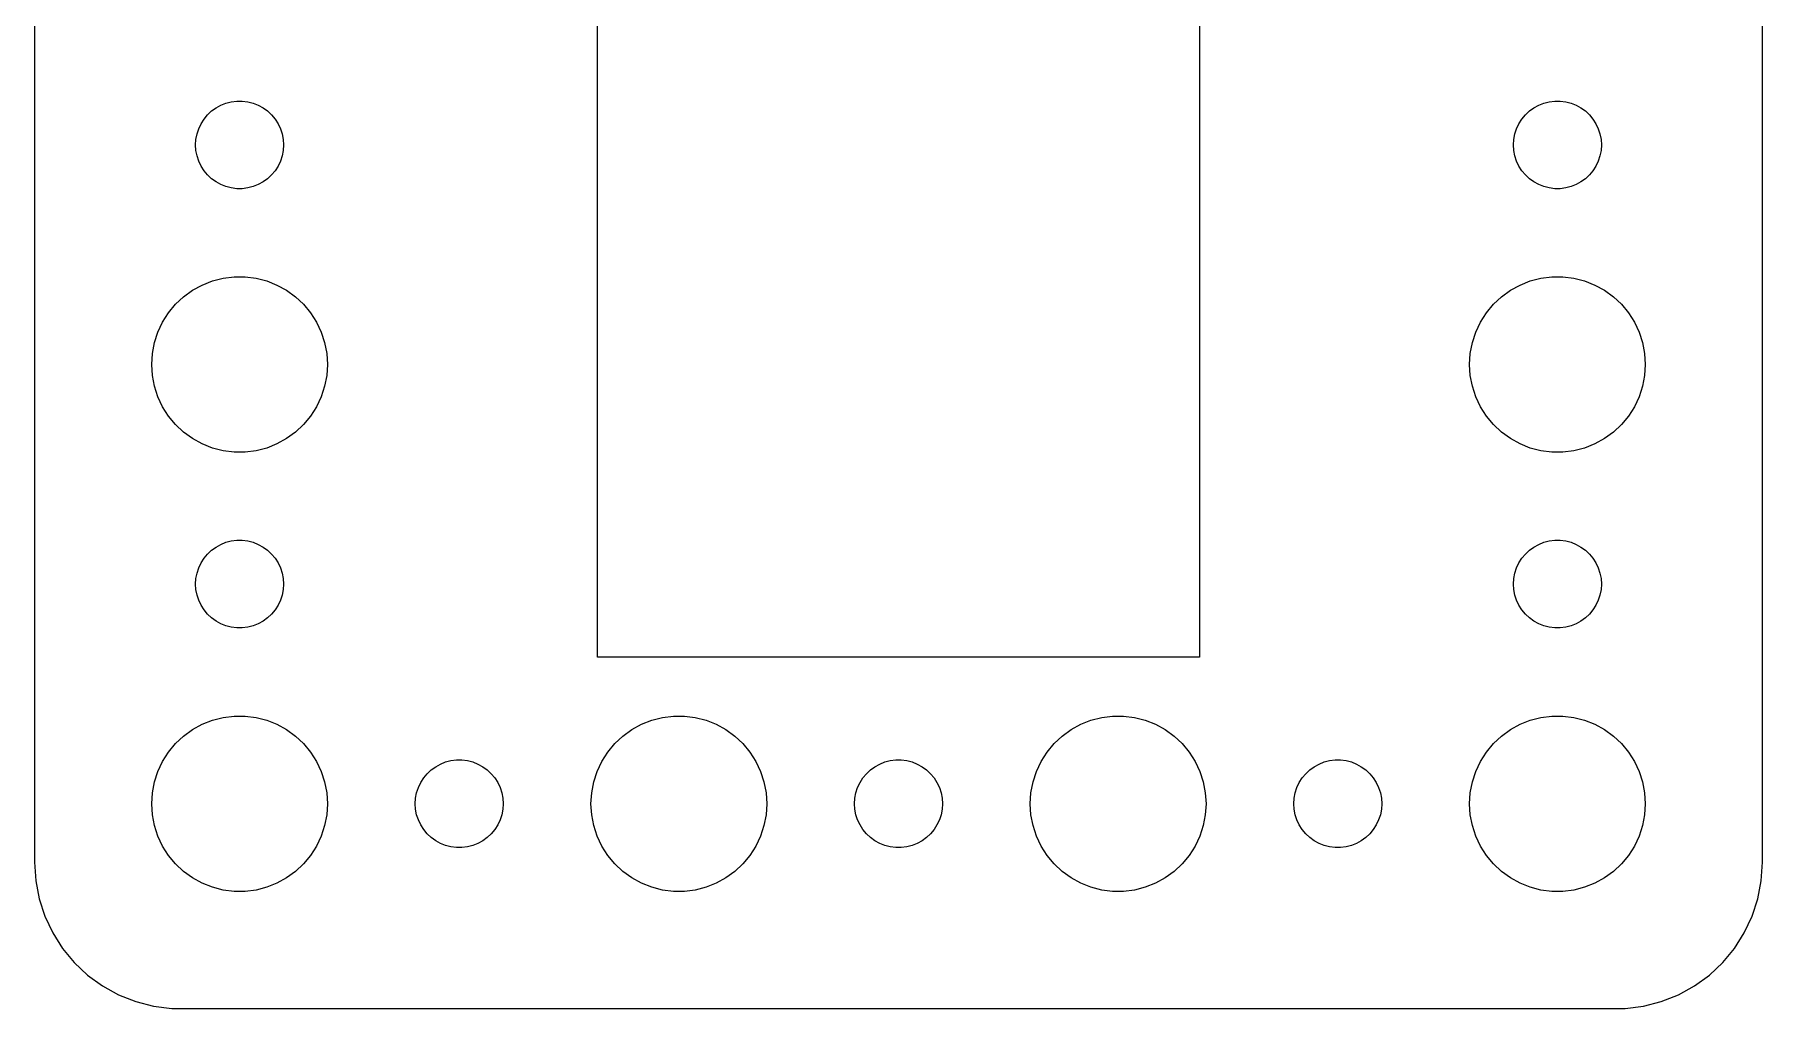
# Model space of a CAD drawing. Header units: metres. Extents: x -30 to 30, y 383 to 793.
# Drawn here: x -29.5 to 29.5, y 467 to 500.3 of the extents above; entities that cross this region are included whole.
import ezdxf

# ---------------------------------------------------------------- set-up
doc = ezdxf.new("R2010")
doc.units = ezdxf.units.M

msp = doc.modelspace()

# ---------------------------------------------------------------- linework, layer by layer
for p, q in [((-10.2748, 479), (-10.2748, 540.99)), ((10.2748, 540.99), (10.2748, 479)), ((-29.5, 536), (-29.5, 472)), ((29.5, 472), (29.5, 536)), ((-22.9635, 497.927), (-22.7811, 497.973)), ((-22.7811, 497.973), (-22.5942, 497.997)), ((-22.5942, 497.997), (-22.4058, 497.997)), ((-22.4058, 497.997), (-22.2189, 497.973)), ((-22.2189, 497.973), (-22.0365, 497.927)), ((22.0365, 497.927), (22.2189, 497.973)), ((22.2189, 497.973), (22.4058, 497.997)), ((22.4058, 497.997), (22.5942, 497.997)), ((22.5942, 497.997), (22.7811, 497.973)), ((22.7811, 497.973), (22.9635, 497.927)), ((-23.8145, 497.223), (-23.7135, 497.382)), ((-23.7135, 497.382), (-23.5934, 497.527)), ((-23.5934, 497.527), (-23.4561, 497.656)), ((-23.4561, 497.656), (-23.3037, 497.766)), ((-23.3037, 497.766), (-23.1387, 497.857)), ((-23.1387, 497.857), (-22.9635, 497.927)), ((-22.0365, 497.927), (-21.8613, 497.857)), ((-21.8613, 497.857), (-21.6963, 497.766)), ((-21.6963, 497.766), (-21.5439, 497.656)), ((-21.5439, 497.656), (-21.4065, 497.527)), ((-21.4065, 497.527), (-21.2865, 497.382)), ((-21.2865, 497.382), (-21.1855, 497.223)), ((21.1855, 497.223), (21.2865, 497.382)), ((21.2865, 497.382), (21.4065, 497.527)), ((21.4065, 497.527), (21.5439, 497.656)), ((21.5439, 497.656), (21.6963, 497.766)), ((21.6963, 497.766), (21.8613, 497.857)), ((21.8613, 497.857), (22.0365, 497.927)), ((22.9635, 497.927), (23.1387, 497.857)), ((23.1387, 497.857), (23.3037, 497.766)), ((23.3037, 497.766), (23.4561, 497.656)), ((23.4561, 497.656), (23.5934, 497.527)), ((23.5934, 497.527), (23.7135, 497.382)), ((23.7135, 497.382), (23.8145, 497.223)), ((-23.9882, 496.688), (-23.9529, 496.873)), ((-23.9529, 496.873), (-23.8947, 497.052)), ((-23.8947, 497.052), (-23.8145, 497.223)), ((-21.1855, 497.223), (-21.1053, 497.052)), ((-21.1053, 497.052), (-21.0471, 496.873)), ((-21.0471, 496.873), (-21.0118, 496.688)), ((21.0118, 496.688), (21.0471, 496.873)), ((21.0471, 496.873), (21.1053, 497.052)), ((21.1053, 497.052), (21.1855, 497.223)), ((23.8145, 497.223), (23.8947, 497.052)), ((23.8947, 497.052), (23.9529, 496.873)), ((23.9529, 496.873), (23.9882, 496.688)), ((-24, 496.5), (-23.9882, 496.688)), ((-23.9882, 496.312), (-24, 496.5)), ((-23.9529, 496.127), (-23.9882, 496.312)), ((-21.0118, 496.312), (-21.0471, 496.127)), ((-21.0118, 496.688), (-21, 496.5)), ((-21, 496.5), (-21.0118, 496.312)), ((21, 496.5), (21.0118, 496.688)), ((21.0118, 496.312), (21, 496.5)), ((21.0471, 496.127), (21.0118, 496.312)), ((23.9882, 496.312), (23.9529, 496.127)), ((23.9882, 496.688), (24, 496.5)), ((24, 496.5), (23.9882, 496.312)), ((-23.8947, 495.948), (-23.9529, 496.127)), ((-23.8145, 495.777), (-23.8947, 495.948)), ((-23.7135, 495.618), (-23.8145, 495.777)), ((-23.5934, 495.473), (-23.7135, 495.618)), ((-21.2865, 495.618), (-21.4065, 495.473)), ((-21.1855, 495.777), (-21.2865, 495.618)), ((-21.1053, 495.948), (-21.1855, 495.777)), ((-21.0471, 496.127), (-21.1053, 495.948)), ((21.1053, 495.948), (21.0471, 496.127)), ((21.1855, 495.777), (21.1053, 495.948)), ((21.2865, 495.618), (21.1855, 495.777)), ((21.4065, 495.473), (21.2865, 495.618)), ((23.7135, 495.618), (23.5934, 495.473)), ((23.8145, 495.777), (23.7135, 495.618)), ((23.8947, 495.948), (23.8145, 495.777)), ((23.9529, 496.127), (23.8947, 495.948)), ((-23.4561, 495.344), (-23.5934, 495.473)), ((-23.3037, 495.234), (-23.4561, 495.344)), ((-23.1387, 495.143), (-23.3037, 495.234)), ((-22.9635, 495.073), (-23.1387, 495.143)), ((-22.7811, 495.027), (-22.9635, 495.073)), ((-22.5942, 495.003), (-22.7811, 495.027)), ((-22.2189, 495.027), (-22.4058, 495.003)), ((-22.0365, 495.073), (-22.2189, 495.027)), ((-21.8613, 495.143), (-22.0365, 495.073)), ((-21.6963, 495.234), (-21.8613, 495.143)), ((-21.5439, 495.344), (-21.6963, 495.234)), ((-21.4065, 495.473), (-21.5439, 495.344)), ((21.5439, 495.344), (21.4065, 495.473)), ((21.6963, 495.234), (21.5439, 495.344)), ((21.8613, 495.143), (21.6963, 495.234)), ((22.0365, 495.073), (21.8613, 495.143)), ((22.2189, 495.027), (22.0365, 495.073)), ((22.4058, 495.003), (22.2189, 495.027)), ((22.7811, 495.027), (22.5942, 495.003)), ((22.9635, 495.073), (22.7811, 495.027)), ((23.1387, 495.143), (22.9635, 495.073)), ((23.3037, 495.234), (23.1387, 495.143)), ((23.4561, 495.344), (23.3037, 495.234)), ((23.5934, 495.473), (23.4561, 495.344)), ((-22.4058, 495.003), (-22.5942, 495.003)), ((22.5942, 495.003), (22.4058, 495.003)), ((-24.4123, 491.312), (-24.1075, 491.533)), ((-24.1075, 491.533), (-23.7773, 491.714)), ((-23.7773, 491.714), (-23.427, 491.853)), ((-23.427, 491.853), (-23.0621, 491.947)), ((-23.0621, 491.947), (-22.6884, 491.994)), ((-22.6884, 491.994), (-22.3116, 491.994)), ((-22.3116, 491.994), (-21.9379, 491.947)), ((-21.9379, 491.947), (-21.5729, 491.853)), ((-21.5729, 491.853), (-21.2227, 491.714)), ((-21.2227, 491.714), (-20.8925, 491.533)), ((-20.8925, 491.533), (-20.5877, 491.312)), ((20.5877, 491.312), (20.8925, 491.533)), ((20.8925, 491.533), (21.2227, 491.714)), ((21.2227, 491.714), (21.5729, 491.853)), ((21.5729, 491.853), (21.9379, 491.947)), ((21.9379, 491.947), (22.3116, 491.994)), ((22.3116, 491.994), (22.6884, 491.994)), ((22.6884, 491.994), (23.0621, 491.947)), ((23.0621, 491.947), (23.427, 491.853)), ((23.427, 491.853), (23.7773, 491.714)), ((23.7773, 491.714), (24.1075, 491.533)), ((24.1075, 491.533), (24.4123, 491.312)), ((-24.927, 490.763), (-24.6869, 491.054)), ((-24.6869, 491.054), (-24.4123, 491.312)), ((-20.5877, 491.312), (-20.3131, 491.054)), ((-20.3131, 491.054), (-20.0729, 490.763)), ((20.0729, 490.763), (20.3131, 491.054)), ((20.3131, 491.054), (20.5877, 491.312)), ((24.4123, 491.312), (24.6869, 491.054)), ((24.6869, 491.054), (24.927, 490.763)), ((-25.2893, 490.104), (-25.1289, 490.445)), ((-25.1289, 490.445), (-24.927, 490.763)), ((-20.0729, 490.763), (-19.8711, 490.445)), ((-19.8711, 490.445), (-19.7107, 490.104)), ((19.7107, 490.104), (19.8711, 490.445)), ((19.8711, 490.445), (20.0729, 490.763)), ((24.927, 490.763), (25.1289, 490.445)), ((25.1289, 490.445), (25.2893, 490.104)), ((-25.4763, 489.376), (-25.4057, 489.746)), ((-25.4057, 489.746), (-25.2893, 490.104)), ((-19.7107, 490.104), (-19.5942, 489.746)), ((-19.5942, 489.746), (-19.5237, 489.376)), ((19.5237, 489.376), (19.5942, 489.746)), ((19.5942, 489.746), (19.7107, 490.104)), ((25.2893, 490.104), (25.4057, 489.746)), ((25.4057, 489.746), (25.4763, 489.376)), ((-25.5, 489), (-25.4763, 489.376)), ((-19.5237, 489.376), (-19.5, 489)), ((19.5, 489), (19.5237, 489.376)), ((25.4763, 489.376), (25.5, 489)), ((-25.4763, 488.624), (-25.5, 489)), ((-25.4057, 488.254), (-25.4763, 488.624)), ((-19.5237, 488.624), (-19.5942, 488.254)), ((-19.5, 489), (-19.5237, 488.624)), ((19.5237, 488.624), (19.5, 489)), ((19.5942, 488.254), (19.5237, 488.624)), ((25.4763, 488.624), (25.4057, 488.254)), ((25.5, 489), (25.4763, 488.624)), ((-25.2893, 487.896), (-25.4057, 488.254)), ((-19.5942, 488.254), (-19.7107, 487.896)), ((19.7107, 487.896), (19.5942, 488.254)), ((25.4057, 488.254), (25.2893, 487.896)), ((-25.1289, 487.555), (-25.2893, 487.896)), ((-24.927, 487.237), (-25.1289, 487.555)), ((-19.8711, 487.555), (-20.0729, 487.237)), ((-19.7107, 487.896), (-19.8711, 487.555)), ((19.8711, 487.555), (19.7107, 487.896)), ((20.0729, 487.237), (19.8711, 487.555)), ((25.1289, 487.555), (24.927, 487.237)), ((25.2893, 487.896), (25.1289, 487.555)), ((-24.6869, 486.946), (-24.927, 487.237)), ((-24.4123, 486.688), (-24.6869, 486.946)), ((-20.3131, 486.946), (-20.5877, 486.688)), ((-20.0729, 487.237), (-20.3131, 486.946)), ((20.3131, 486.946), (20.0729, 487.237)), ((20.5877, 486.688), (20.3131, 486.946)), ((24.6869, 486.946), (24.4123, 486.688)), ((24.927, 487.237), (24.6869, 486.946)), ((-24.1075, 486.467), (-24.4123, 486.688)), ((-23.7773, 486.286), (-24.1075, 486.467)), ((-23.427, 486.147), (-23.7773, 486.286)), ((-21.2227, 486.286), (-21.5729, 486.147)), ((-20.8925, 486.467), (-21.2227, 486.286)), ((-20.5877, 486.688), (-20.8925, 486.467)), ((20.8925, 486.467), (20.5877, 486.688)), ((21.2227, 486.286), (20.8925, 486.467)), ((21.5729, 486.147), (21.2227, 486.286)), ((23.7773, 486.286), (23.427, 486.147)), ((24.1075, 486.467), (23.7773, 486.286)), ((24.4123, 486.688), (24.1075, 486.467)), ((-23.0621, 486.053), (-23.427, 486.147)), ((-22.6884, 486.006), (-23.0621, 486.053)), ((-22.3116, 486.006), (-22.6884, 486.006)), ((-21.9379, 486.053), (-22.3116, 486.006)), ((-21.5729, 486.147), (-21.9379, 486.053)), ((21.9379, 486.053), (21.5729, 486.147)), ((22.3116, 486.006), (21.9379, 486.053)), ((22.6884, 486.006), (22.3116, 486.006)), ((23.0621, 486.053), (22.6884, 486.006)), ((23.427, 486.147), (23.0621, 486.053)), ((-23.5934, 482.527), (-23.4561, 482.656)), ((-23.4561, 482.656), (-23.3037, 482.766)), ((-23.3037, 482.766), (-23.1387, 482.857)), ((-23.1387, 482.857), (-22.9635, 482.927)), ((-22.9635, 482.927), (-22.7811, 482.973)), ((-22.7811, 482.973), (-22.5942, 482.997)), ((-22.5942, 482.997), (-22.4058, 482.997)), ((-22.4058, 482.997), (-22.2189, 482.973)), ((-22.2189, 482.973), (-22.0365, 482.927)), ((-22.0365, 482.927), (-21.8613, 482.857)), ((-21.8613, 482.857), (-21.6963, 482.766)), ((-21.6963, 482.766), (-21.5439, 482.656)), ((-21.5439, 482.656), (-21.4065, 482.527)), ((21.4065, 482.527), (21.5439, 482.656)), ((21.5439, 482.656), (21.6963, 482.766)), ((21.6963, 482.766), (21.8613, 482.857)), ((21.8613, 482.857), (22.0365, 482.927)), ((22.0365, 482.927), (22.2189, 482.973)), ((22.2189, 482.973), (22.4058, 482.997)), ((22.4058, 482.997), (22.5942, 482.997)), ((22.5942, 482.997), (22.7811, 482.973)), ((22.7811, 482.973), (22.9635, 482.927)), ((22.9635, 482.927), (23.1387, 482.857)), ((23.1387, 482.857), (23.3037, 482.766)), ((23.3037, 482.766), (23.4561, 482.656)), ((23.4561, 482.656), (23.5934, 482.527)), ((-23.9529, 481.873), (-23.8947, 482.052)), ((-23.8947, 482.052), (-23.8145, 482.223)), ((-23.8145, 482.223), (-23.7135, 482.382)), ((-23.7135, 482.382), (-23.5934, 482.527)), ((-21.4065, 482.527), (-21.2865, 482.382)), ((-21.2865, 482.382), (-21.1855, 482.223)), ((-21.1855, 482.223), (-21.1053, 482.052)), ((-21.1053, 482.052), (-21.0471, 481.873)), ((21.0471, 481.873), (21.1053, 482.052)), ((21.1053, 482.052), (21.1855, 482.223)), ((21.1855, 482.223), (21.2865, 482.382)), ((21.2865, 482.382), (21.4065, 482.527)), ((23.5934, 482.527), (23.7135, 482.382)), ((23.7135, 482.382), (23.8145, 482.223)), ((23.8145, 482.223), (23.8947, 482.052)), ((23.8947, 482.052), (23.9529, 481.873)), ((-24, 481.5), (-23.9882, 481.688)), ((-23.9882, 481.312), (-24, 481.5)), ((-23.9882, 481.688), (-23.9529, 481.873)), ((-21.0471, 481.873), (-21.0118, 481.688)), ((-21.0118, 481.688), (-21, 481.5)), ((-21, 481.5), (-21.0118, 481.312)), ((21, 481.5), (21.0118, 481.688)), ((21.0118, 481.312), (21, 481.5)), ((21.0118, 481.688), (21.0471, 481.873)), ((23.9529, 481.873), (23.9882, 481.688)), ((23.9882, 481.688), (24, 481.5)), ((24, 481.5), (23.9882, 481.312)), ((-23.9529, 481.127), (-23.9882, 481.312)), ((-23.8947, 480.948), (-23.9529, 481.127)), ((-23.8145, 480.777), (-23.8947, 480.948)), ((-21.1053, 480.948), (-21.1855, 480.777)), ((-21.0471, 481.127), (-21.1053, 480.948)), ((-21.0118, 481.312), (-21.0471, 481.127)), ((21.0471, 481.127), (21.0118, 481.312)), ((21.1053, 480.948), (21.0471, 481.127)), ((21.1855, 480.777), (21.1053, 480.948)), ((23.8947, 480.948), (23.8145, 480.777)), ((23.9529, 481.127), (23.8947, 480.948)), ((23.9882, 481.312), (23.9529, 481.127)), ((-23.7135, 480.618), (-23.8145, 480.777)), ((-23.5934, 480.473), (-23.7135, 480.618)), ((-23.4561, 480.344), (-23.5934, 480.473)), ((-23.3037, 480.234), (-23.4561, 480.344)), ((-21.5439, 480.344), (-21.6963, 480.234)), ((-21.4065, 480.473), (-21.5439, 480.344)), ((-21.2865, 480.618), (-21.4065, 480.473)), ((-21.1855, 480.777), (-21.2865, 480.618)), ((21.2865, 480.618), (21.1855, 480.777)), ((21.4065, 480.473), (21.2865, 480.618)), ((21.5439, 480.344), (21.4065, 480.473)), ((21.6963, 480.234), (21.5439, 480.344)), ((23.4561, 480.344), (23.3037, 480.234)), ((23.5934, 480.473), (23.4561, 480.344)), ((23.7135, 480.618), (23.5934, 480.473)), ((23.8145, 480.777), (23.7135, 480.618)), ((-23.1387, 480.143), (-23.3037, 480.234)), ((-22.9635, 480.073), (-23.1387, 480.143)), ((-22.7811, 480.027), (-22.9635, 480.073)), ((-22.5942, 480.003), (-22.7811, 480.027)), ((-22.4058, 480.003), (-22.5942, 480.003)), ((-22.2189, 480.027), (-22.4058, 480.003)), ((-22.0365, 480.073), (-22.2189, 480.027)), ((-21.8613, 480.143), (-22.0365, 480.073)), ((-21.6963, 480.234), (-21.8613, 480.143)), ((21.8613, 480.143), (21.6963, 480.234)), ((22.0365, 480.073), (21.8613, 480.143)), ((22.2189, 480.027), (22.0365, 480.073)), ((22.4058, 480.003), (22.2189, 480.027)), ((22.5942, 480.003), (22.4058, 480.003)), ((22.7811, 480.027), (22.5942, 480.003)), ((22.9635, 480.073), (22.7811, 480.027)), ((23.1387, 480.143), (22.9635, 480.073)), ((23.3037, 480.234), (23.1387, 480.143)), ((10.2748, 479), (-10.2748, 479)), ((-23.7773, 476.714), (-23.427, 476.853)), ((-23.427, 476.853), (-23.0621, 476.947)), ((-23.0621, 476.947), (-22.6884, 476.994)), ((-22.6884, 476.994), (-22.3116, 476.994)), ((-22.3116, 476.994), (-21.9379, 476.947)), ((-21.9379, 476.947), (-21.5729, 476.853)), ((-21.5729, 476.853), (-21.2227, 476.714)), ((-8.77733, 476.714), (-8.42705, 476.853)), ((-8.42705, 476.853), (-8.06213, 476.947)), ((-8.06213, 476.947), (-7.68837, 476.994)), ((-7.68837, 476.994), (-7.31161, 476.994)), ((-7.31161, 476.994), (-6.93785, 476.947)), ((-6.93785, 476.947), (-6.57294, 476.853)), ((-6.57294, 476.853), (-6.22266, 476.714)), ((6.22266, 476.714), (6.57294, 476.853)), ((6.57294, 476.853), (6.93785, 476.947)), ((6.93785, 476.947), (7.31161, 476.994)), ((7.31161, 476.994), (7.68837, 476.994)), ((7.68837, 476.994), (8.06213, 476.947)), ((8.06213, 476.947), (8.42705, 476.853)), ((8.42705, 476.853), (8.77733, 476.714)), ((21.2227, 476.714), (21.5729, 476.853)), ((21.5729, 476.853), (21.9379, 476.947)), ((21.9379, 476.947), (22.3116, 476.994)), ((22.3116, 476.994), (22.6884, 476.994)), ((22.6884, 476.994), (23.0621, 476.947)), ((23.0621, 476.947), (23.427, 476.853)), ((23.427, 476.853), (23.7773, 476.714)), ((-24.6869, 476.054), (-24.4123, 476.312)), ((-24.4123, 476.312), (-24.1075, 476.533)), ((-24.1075, 476.533), (-23.7773, 476.714)), ((-21.2227, 476.714), (-20.8925, 476.533)), ((-20.8925, 476.533), (-20.5877, 476.312)), ((-20.5877, 476.312), (-20.3131, 476.054)), ((-9.6869, 476.054), (-9.41226, 476.312)), ((-9.41226, 476.312), (-9.10747, 476.533)), ((-9.10747, 476.533), (-8.77733, 476.714)), ((-6.22266, 476.714), (-5.89252, 476.533)), ((-5.89252, 476.533), (-5.58772, 476.312)), ((-5.58772, 476.312), (-5.31308, 476.054)), ((5.31308, 476.054), (5.58772, 476.312)), ((5.58772, 476.312), (5.89252, 476.533)), ((5.89252, 476.533), (6.22266, 476.714)), ((8.77733, 476.714), (9.10747, 476.533)), ((9.10747, 476.533), (9.41226, 476.312)), ((9.41226, 476.312), (9.6869, 476.054)), ((20.3131, 476.054), (20.5877, 476.312)), ((20.5877, 476.312), (20.8925, 476.533)), ((20.8925, 476.533), (21.2227, 476.714)), ((23.7773, 476.714), (24.1075, 476.533)), ((24.1075, 476.533), (24.4123, 476.312)), ((24.4123, 476.312), (24.6869, 476.054)), ((-25.1289, 475.445), (-24.927, 475.763)), ((-24.927, 475.763), (-24.6869, 476.054)), ((-20.3131, 476.054), (-20.0729, 475.763)), ((-20.0729, 475.763), (-19.8711, 475.445)), ((-10.1289, 475.445), (-9.92705, 475.763)), ((-9.92705, 475.763), (-9.6869, 476.054)), ((-5.31308, 476.054), (-5.07294, 475.763)), ((-5.07294, 475.763), (-4.87108, 475.445)), ((4.87108, 475.445), (5.07294, 475.763)), ((5.07294, 475.763), (5.31308, 476.054)), ((9.6869, 476.054), (9.92705, 475.763)), ((9.92705, 475.763), (10.1289, 475.445)), ((19.8711, 475.445), (20.0729, 475.763)), ((20.0729, 475.763), (20.3131, 476.054)), ((24.6869, 476.054), (24.927, 475.763)), ((24.927, 475.763), (25.1289, 475.445)), ((-25.4057, 474.746), (-25.2893, 475.104)), ((-25.2893, 475.104), (-25.1289, 475.445)), ((-19.8711, 475.445), (-19.7107, 475.104)), ((-19.7107, 475.104), (-19.5942, 474.746)), ((-16.2135, 474.882), (-16.0934, 475.027)), ((-16.0934, 475.027), (-15.9561, 475.156)), ((-15.9561, 475.156), (-15.8037, 475.266)), ((-15.8037, 475.266), (-15.6387, 475.357)), ((-15.6387, 475.357), (-15.4635, 475.427)), ((-15.4635, 475.427), (-15.2811, 475.473)), ((-15.2811, 475.473), (-15.0942, 475.497)), ((-15.0942, 475.497), (-14.9058, 475.497)), ((-14.9058, 475.497), (-14.7189, 475.473)), ((-14.7189, 475.473), (-14.5365, 475.427)), ((-14.5365, 475.427), (-14.3613, 475.357)), ((-14.3613, 475.357), (-14.1963, 475.266)), ((-14.1963, 475.266), (-14.0439, 475.156)), ((-14.0439, 475.156), (-13.9065, 475.027)), ((-13.9065, 475.027), (-13.7865, 474.882)), ((-10.4057, 474.746), (-10.2893, 475.104)), ((-10.2893, 475.104), (-10.1289, 475.445)), ((-4.87108, 475.445), (-4.71066, 475.104)), ((-4.71066, 475.104), (-4.59424, 474.746)), ((-1.21352, 474.882), (-1.09344, 475.027)), ((-1.09344, 475.027), (-0.95613, 475.156)), ((-0.95613, 475.156), (-0.80373, 475.266)), ((-0.80373, 475.266), (-0.63866, 475.357)), ((-0.63866, 475.357), (-0.46352, 475.427)), ((-0.46352, 475.427), (-0.28107, 475.473)), ((-0.28107, 475.473), (-0.09418, 475.497)), ((-0.09418, 475.497), (0.09418, 475.497)), ((0.09418, 475.497), (0.28107, 475.473)), ((0.28107, 475.473), (0.46352, 475.427)), ((0.46352, 475.427), (0.63866, 475.357)), ((0.63866, 475.357), (0.80373, 475.266)), ((0.80373, 475.266), (0.95613, 475.156)), ((0.95613, 475.156), (1.09344, 475.027)), ((1.09344, 475.027), (1.21352, 474.882)), ((4.59424, 474.746), (4.71066, 475.104)), ((4.71066, 475.104), (4.87108, 475.445)), ((10.1289, 475.445), (10.2893, 475.104)), ((10.2893, 475.104), (10.4057, 474.746)), ((13.7865, 474.882), (13.9065, 475.027)), ((13.9065, 475.027), (14.0439, 475.156)), ((14.0439, 475.156), (14.1963, 475.266)), ((14.1963, 475.266), (14.3613, 475.357)), ((14.3613, 475.357), (14.5365, 475.427)), ((14.5365, 475.427), (14.7189, 475.473)), ((14.7189, 475.473), (14.9058, 475.497)), ((14.9058, 475.497), (15.0942, 475.497)), ((15.0942, 475.497), (15.2811, 475.473)), ((15.2811, 475.473), (15.4635, 475.427)), ((15.4635, 475.427), (15.6387, 475.357)), ((15.6387, 475.357), (15.8037, 475.266)), ((15.8037, 475.266), (15.9561, 475.156)), ((15.9561, 475.156), (16.0934, 475.027)), ((16.0934, 475.027), (16.2135, 474.882)), ((19.5942, 474.746), (19.7107, 475.104)), ((19.7107, 475.104), (19.8711, 475.445)), ((25.1289, 475.445), (25.2893, 475.104)), ((25.2893, 475.104), (25.4057, 474.746)), ((-25.5, 474), (-25.4763, 474.376)), ((-25.4763, 474.376), (-25.4057, 474.746)), ((-19.5942, 474.746), (-19.5237, 474.376)), ((-19.5237, 474.376), (-19.5, 474)), ((-16.4882, 474.188), (-16.4529, 474.373)), ((-16.4529, 474.373), (-16.3947, 474.552)), ((-16.3947, 474.552), (-16.3145, 474.723)), ((-16.3145, 474.723), (-16.2135, 474.882)), ((-13.7865, 474.882), (-13.6855, 474.723)), ((-13.6855, 474.723), (-13.6053, 474.552)), ((-13.6053, 474.552), (-13.5471, 474.373)), ((-13.5471, 474.373), (-13.5118, 474.188)), ((-10.5, 474), (-10.4763, 474.376)), ((-10.4763, 474.376), (-10.4057, 474.746)), ((-4.59424, 474.746), (-4.52365, 474.376)), ((-4.52365, 474.376), (-4.5, 474)), ((-1.48816, 474.188), (-1.45287, 474.373)), ((-1.45287, 474.373), (-1.39465, 474.552)), ((-1.39465, 474.552), (-1.31445, 474.723)), ((-1.31445, 474.723), (-1.21352, 474.882)), ((1.21352, 474.882), (1.31445, 474.723)), ((1.31445, 474.723), (1.39465, 474.552)), ((1.39465, 474.552), (1.45287, 474.373)), ((1.45287, 474.373), (1.48816, 474.188)), ((4.5, 474), (4.52365, 474.376)), ((4.52365, 474.376), (4.59424, 474.746)), ((10.4057, 474.746), (10.4763, 474.376)), ((10.4763, 474.376), (10.5, 474)), ((13.5118, 474.188), (13.5471, 474.373)), ((13.5471, 474.373), (13.6053, 474.552)), ((13.6053, 474.552), (13.6855, 474.723)), ((13.6855, 474.723), (13.7865, 474.882)), ((16.2135, 474.882), (16.3145, 474.723)), ((16.3145, 474.723), (16.3947, 474.552)), ((16.3947, 474.552), (16.4529, 474.373)), ((16.4529, 474.373), (16.4882, 474.188)), ((19.5, 474), (19.5237, 474.376)), ((19.5237, 474.376), (19.5942, 474.746)), ((25.4057, 474.746), (25.4763, 474.376)), ((25.4763, 474.376), (25.5, 474)), ((-25.4763, 473.624), (-25.5, 474)), ((-19.5, 474), (-19.5237, 473.624)), ((-16.5, 474), (-16.4882, 474.188)), ((-16.4882, 473.812), (-16.5, 474)), ((-16.4529, 473.627), (-16.4882, 473.812)), ((-13.5118, 473.812), (-13.5471, 473.627)), ((-13.5118, 474.188), (-13.5, 474)), ((-13.5, 474), (-13.5118, 473.812)), ((-10.4763, 473.624), (-10.5, 474)), ((-4.5, 474), (-4.52365, 473.624)), ((-1.5, 474), (-1.48816, 474.188)), ((-1.48816, 473.812), (-1.5, 474)), ((-1.45287, 473.627), (-1.48816, 473.812)), ((1.48816, 473.812), (1.45287, 473.627)), ((1.48816, 474.188), (1.5, 474)), ((1.5, 474), (1.48816, 473.812)), ((4.52365, 473.624), (4.5, 474)), ((10.5, 474), (10.4763, 473.624)), ((13.5, 474), (13.5118, 474.188)), ((13.5118, 473.812), (13.5, 474)), ((13.5471, 473.627), (13.5118, 473.812)), ((16.4882, 473.812), (16.4529, 473.627)), ((16.4882, 474.188), (16.5, 474)), ((16.5, 474), (16.4882, 473.812)), ((19.5237, 473.624), (19.5, 474)), ((25.5, 474), (25.4763, 473.624)), ((-25.4057, 473.254), (-25.4763, 473.624)), ((-25.2893, 472.896), (-25.4057, 473.254)), ((-19.5942, 473.254), (-19.7107, 472.896)), ((-19.5237, 473.624), (-19.5942, 473.254)), ((-16.3947, 473.448), (-16.4529, 473.627)), ((-16.3145, 473.277), (-16.3947, 473.448)), ((-16.2135, 473.118), (-16.3145, 473.277)), ((-13.6855, 473.277), (-13.7865, 473.118)), ((-13.6053, 473.448), (-13.6855, 473.277)), ((-13.5471, 473.627), (-13.6053, 473.448)), ((-10.4057, 473.254), (-10.4763, 473.624)), ((-10.2893, 472.896), (-10.4057, 473.254)), ((-4.59424, 473.254), (-4.71066, 472.896)), ((-4.52365, 473.624), (-4.59424, 473.254)), ((-1.39465, 473.448), (-1.45287, 473.627)), ((-1.31445, 473.277), (-1.39465, 473.448)), ((-1.21352, 473.118), (-1.31445, 473.277)), ((1.31445, 473.277), (1.21352, 473.118)), ((1.39465, 473.448), (1.31445, 473.277)), ((1.45287, 473.627), (1.39465, 473.448)), ((4.59424, 473.254), (4.52365, 473.624)), ((4.71066, 472.896), (4.59424, 473.254)), ((10.4057, 473.254), (10.2893, 472.896)), ((10.4763, 473.624), (10.4057, 473.254)), ((13.6053, 473.448), (13.5471, 473.627)), ((13.6855, 473.277), (13.6053, 473.448)), ((13.7865, 473.118), (13.6855, 473.277)), ((16.3145, 473.277), (16.2135, 473.118)), ((16.3947, 473.448), (16.3145, 473.277)), ((16.4529, 473.627), (16.3947, 473.448)), ((19.5942, 473.254), (19.5237, 473.624)), ((19.7107, 472.896), (19.5942, 473.254)), ((25.4057, 473.254), (25.2893, 472.896)), ((25.4763, 473.624), (25.4057, 473.254)), ((-25.1289, 472.555), (-25.2893, 472.896)), ((-19.7107, 472.896), (-19.8711, 472.555)), ((-16.0934, 472.973), (-16.2135, 473.118)), ((-15.9561, 472.844), (-16.0934, 472.973)), ((-15.8037, 472.734), (-15.9561, 472.844)), ((-15.6387, 472.643), (-15.8037, 472.734)), ((-15.4635, 472.573), (-15.6387, 472.643)), ((-14.3613, 472.643), (-14.5365, 472.573)), ((-14.1963, 472.734), (-14.3613, 472.643)), ((-14.0439, 472.844), (-14.1963, 472.734)), ((-13.9065, 472.973), (-14.0439, 472.844)), ((-13.7865, 473.118), (-13.9065, 472.973)), ((-10.1289, 472.555), (-10.2893, 472.896)), ((-4.71066, 472.896), (-4.87108, 472.555)), ((-1.09344, 472.973), (-1.21352, 473.118)), ((-0.95613, 472.844), (-1.09344, 472.973)), ((-0.80373, 472.734), (-0.95613, 472.844)), ((-0.63866, 472.643), (-0.80373, 472.734)), ((-0.46352, 472.573), (-0.63866, 472.643)), ((0.63866, 472.643), (0.46352, 472.573)), ((0.80373, 472.734), (0.63866, 472.643)), ((0.95613, 472.844), (0.80373, 472.734)), ((1.09344, 472.973), (0.95613, 472.844)), ((1.21352, 473.118), (1.09344, 472.973)), ((4.87108, 472.555), (4.71066, 472.896)), ((10.2893, 472.896), (10.1289, 472.555)), ((13.9065, 472.973), (13.7865, 473.118)), ((14.0439, 472.844), (13.9065, 472.973)), ((14.1963, 472.734), (14.0439, 472.844)), ((14.3613, 472.643), (14.1963, 472.734)), ((14.5365, 472.573), (14.3613, 472.643)), ((15.6387, 472.643), (15.4635, 472.573)), ((15.8037, 472.734), (15.6387, 472.643)), ((15.9561, 472.844), (15.8037, 472.734)), ((16.0934, 472.973), (15.9561, 472.844)), ((16.2135, 473.118), (16.0934, 472.973)), ((19.8711, 472.555), (19.7107, 472.896)), ((25.2893, 472.896), (25.1289, 472.555)), ((-29.5, 472), (-29.4606, 471.373)), ((-24.927, 472.237), (-25.1289, 472.555)), ((-24.6869, 471.946), (-24.927, 472.237)), ((-20.0729, 472.237), (-20.3131, 471.946)), ((-19.8711, 472.555), (-20.0729, 472.237)), ((-15.2811, 472.527), (-15.4635, 472.573)), ((-15.0942, 472.503), (-15.2811, 472.527)), ((-14.9058, 472.503), (-15.0942, 472.503)), ((-14.7189, 472.527), (-14.9058, 472.503)), ((-14.5365, 472.573), (-14.7189, 472.527)), ((-9.92705, 472.237), (-10.1289, 472.555)), ((-9.6869, 471.946), (-9.92705, 472.237)), ((-5.07294, 472.237), (-5.31308, 471.946)), ((-4.87108, 472.555), (-5.07294, 472.237)), ((-0.28107, 472.527), (-0.46352, 472.573)), ((-0.09418, 472.503), (-0.28107, 472.527)), ((0.09418, 472.503), (-0.09418, 472.503)), ((0.28107, 472.527), (0.09418, 472.503)), ((0.46352, 472.573), (0.28107, 472.527)), ((5.07294, 472.237), (4.87108, 472.555)), ((5.31308, 471.946), (5.07294, 472.237)), ((9.92705, 472.237), (9.6869, 471.946)), ((10.1289, 472.555), (9.92705, 472.237)), ((14.7189, 472.527), (14.5365, 472.573)), ((14.9058, 472.503), (14.7189, 472.527)), ((15.0942, 472.503), (14.9058, 472.503)), ((15.2811, 472.527), (15.0942, 472.503)), ((15.4635, 472.573), (15.2811, 472.527)), ((20.0729, 472.237), (19.8711, 472.555)), ((20.3131, 471.946), (20.0729, 472.237)), ((24.927, 472.237), (24.6869, 471.946)), ((25.1289, 472.555), (24.927, 472.237)), ((29.4606, 471.373), (29.5, 472)), ((-24.4123, 471.688), (-24.6869, 471.946)), ((-24.1075, 471.467), (-24.4123, 471.688)), ((-23.7773, 471.286), (-24.1075, 471.467)), ((-20.8925, 471.467), (-21.2227, 471.286)), ((-20.5877, 471.688), (-20.8925, 471.467)), ((-20.3131, 471.946), (-20.5877, 471.688)), ((-9.41226, 471.688), (-9.6869, 471.946)), ((-9.10747, 471.467), (-9.41226, 471.688)), ((-8.77733, 471.286), (-9.10747, 471.467)), ((-5.89252, 471.467), (-6.22266, 471.286)), ((-5.58772, 471.688), (-5.89252, 471.467)), ((-5.31308, 471.946), (-5.58772, 471.688)), ((5.58772, 471.688), (5.31308, 471.946)), ((5.89252, 471.467), (5.58772, 471.688)), ((6.22266, 471.286), (5.89252, 471.467)), ((9.10747, 471.467), (8.77733, 471.286)), ((9.41226, 471.688), (9.10747, 471.467)), ((9.6869, 471.946), (9.41226, 471.688)), ((20.5877, 471.688), (20.3131, 471.946)), ((20.8925, 471.467), (20.5877, 471.688)), ((21.2227, 471.286), (20.8925, 471.467)), ((24.1075, 471.467), (23.7773, 471.286)), ((24.4123, 471.688), (24.1075, 471.467)), ((24.6869, 471.946), (24.4123, 471.688)), ((-29.4606, 471.373), (-29.3429, 470.757)), ((-23.427, 471.147), (-23.7773, 471.286)), ((-23.0621, 471.053), (-23.427, 471.147)), ((-22.6884, 471.006), (-23.0621, 471.053)), ((-22.3116, 471.006), (-22.6884, 471.006)), ((-21.9379, 471.053), (-22.3116, 471.006)), ((-21.5729, 471.147), (-21.9379, 471.053)), ((-21.2227, 471.286), (-21.5729, 471.147)), ((-8.42705, 471.147), (-8.77733, 471.286)), ((-8.06213, 471.053), (-8.42705, 471.147)), ((-7.68837, 471.006), (-8.06213, 471.053)), ((-7.31161, 471.006), (-7.68837, 471.006)), ((-6.93785, 471.053), (-7.31161, 471.006)), ((-6.57294, 471.147), (-6.93785, 471.053)), ((-6.22266, 471.286), (-6.57294, 471.147)), ((6.57294, 471.147), (6.22266, 471.286)), ((6.93785, 471.053), (6.57294, 471.147)), ((7.31161, 471.006), (6.93785, 471.053)), ((7.68837, 471.006), (7.31161, 471.006)), ((8.06213, 471.053), (7.68837, 471.006)), ((8.42705, 471.147), (8.06213, 471.053)), ((8.77733, 471.286), (8.42705, 471.147)), ((21.5729, 471.147), (21.2227, 471.286)), ((21.9379, 471.053), (21.5729, 471.147)), ((22.3116, 471.006), (21.9379, 471.053)), ((22.6884, 471.006), (22.3116, 471.006)), ((23.0621, 471.053), (22.6884, 471.006)), ((23.427, 471.147), (23.0621, 471.053)), ((23.7773, 471.286), (23.427, 471.147)), ((29.3429, 470.757), (29.4606, 471.373)), ((-29.3429, 470.757), (-29.1489, 470.159)), ((29.1489, 470.159), (29.3429, 470.757)), ((-29.1489, 470.159), (-28.8815, 469.591)), ((28.8815, 469.591), (29.1489, 470.159)), ((-28.8815, 469.591), (-28.5451, 469.061)), ((-28.5451, 469.061), (-28.1448, 468.577)), ((28.1448, 468.577), (28.5451, 469.061)), ((28.5451, 469.061), (28.8815, 469.591)), ((-28.1448, 468.577), (-27.6871, 468.147)), ((27.6871, 468.147), (28.1448, 468.577)), ((-27.6871, 468.147), (-27.1791, 467.778)), ((27.1791, 467.778), (27.6871, 468.147)), ((-27.1791, 467.778), (-26.6289, 467.476)), ((-26.6289, 467.476), (-26.0451, 467.245)), ((26.0451, 467.245), (26.6289, 467.476)), ((26.6289, 467.476), (27.1791, 467.778)), ((-26.0451, 467.245), (-25.4369, 467.089)), ((-25.4369, 467.089), (-24.8139, 467.01)), ((-24.8139, 467.01), (24.8139, 467.01)), ((24.8139, 467.01), (25.4369, 467.089)), ((25.4369, 467.089), (26.0451, 467.245))]:
    msp.add_line(p, q)

doc.saveas('drawing.dxf')
